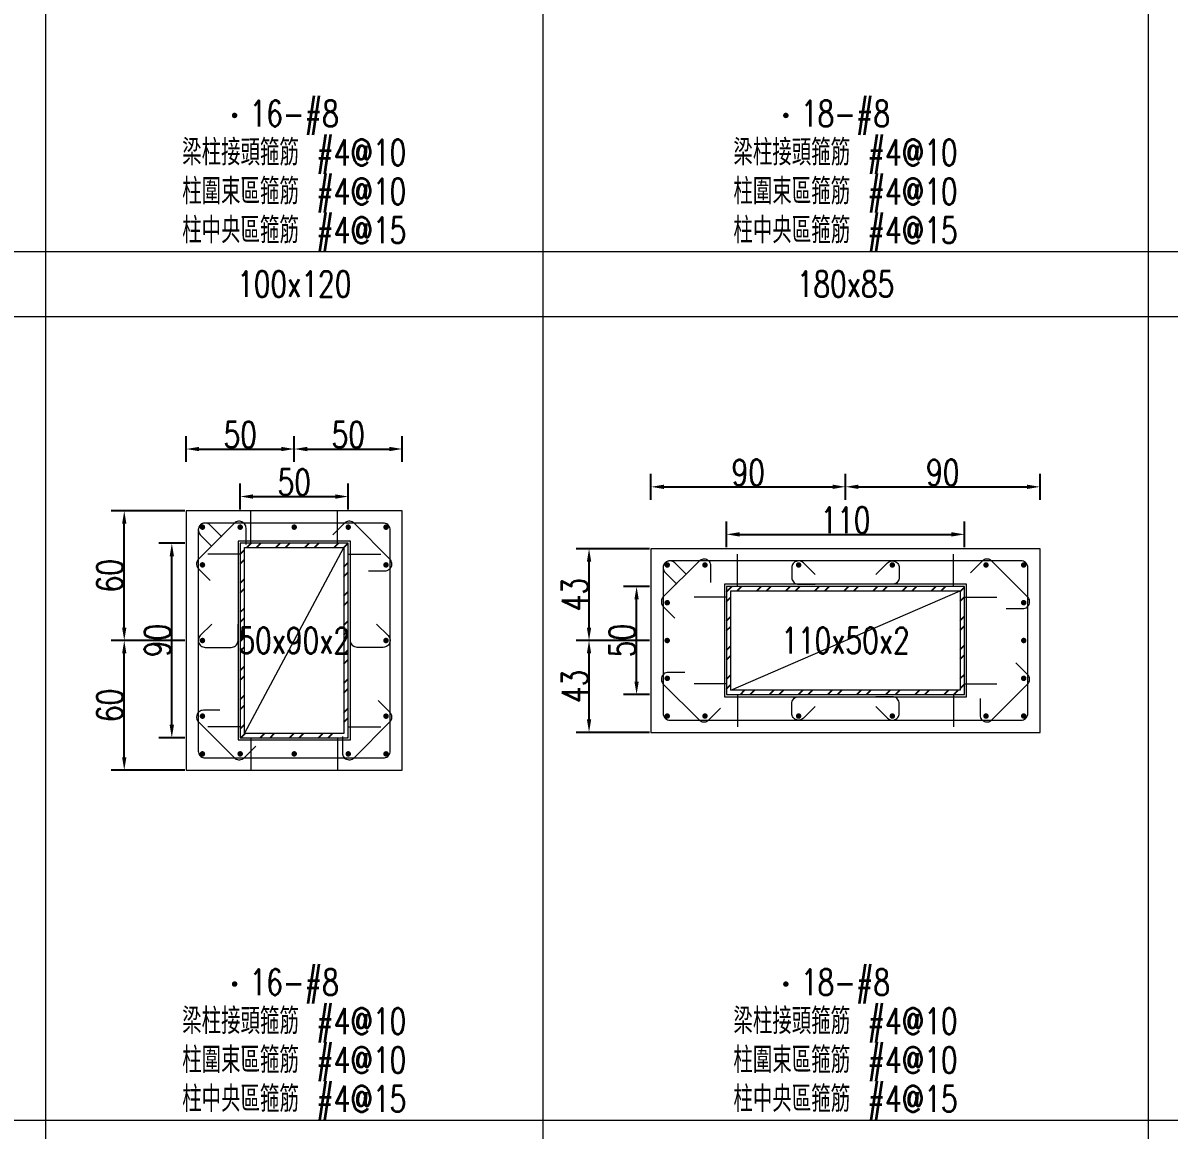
# Model space of a CAD drawing. Header units: millimetres. Extents: x 0 to 3905, y 0 to 8880.
# Drawn here: x 1440 to 1970, y 6055 to 6568 of the extents above; entities that cross this region are included whole.
import ezdxf
from ezdxf.enums import TextEntityAlignment as Align

# ---------------------------------------------------------------- set-up
doc = ezdxf.new("R2010")
doc.units = ezdxf.units.MM
doc.layers.get('DEFPOINTS').update_dxf_attribs({"color": 3})
for name, color, linetype in [('Hatch線', 6, 'Continuous'), ('主筋斷面', 2, 'Continuous'), ('文字-主筋根數', 7, 'Continuous'), ('文字-剪力筋 中央區', 7, 'Continuous'), ('文字-剪力筋-BC', 7, 'Continuous'), ('文字-剪力筋-圍束區', 7, 'Continuous'), ('文字-斷面尺寸', 7, 'Continuous'), ('文字-輔助字', 7, 'Continuous'), ('柱斷面線', 4, 'Continuous'), ('標註字', 4, 'Continuous'), ('箍筋線', 1, 'Continuous'), ('網格線', 7, 'Continuous'), ('鋼柱', 11, 'Continuous')]:
    doc.layers.add(name, color=color, linetype=linetype)
doc.styles.add('note', font='txt.shx', dxfattribs={"width": 0.75, "height": 12})
doc.styles.add('txt', font='txt.shx', dxfattribs={"height": 0.2, "bigfont": 'chineset.shx'})
doc.dimstyles.new('RCAD_DIM', dxfattribs={"dimtxt": 12, "dimasz": 6, "dimexe": 6, "dimexo": 0.625, "dimtad": 1, "dimdec": 0, "dimdsep": 46, "dimtxsty": 'note', "dimcen": 2.5, "dimclrd": 256, "dimclre": 256, "dimclrt": 256, "dimadec": 0, "dimazin": 0, "dimtfac": 1, "dimtmove": 0, "dimatfit": 3, "dimfxl": 0, "dimtolj": 1, "dimarcsym": 0})

# ---------------------------------------------------------------- blocks, each defined once
blk = doc.blocks.new('*D900')
at = {"layer": 'DEFPOINTS', "color": 0}
for p in [(1590, 6348.625), (1540, 6342), (1590, 6342)]:
    blk.add_point(p, dxfattribs=at)
at = {"layer": '標註字', "lineweight": -2}
for p, q in [((1540, 6342.625), (1540, 6354.625)), ((1590, 6342.625), (1590, 6354.625)), ((1546, 6348.625), (1584, 6348.625))]:
    blk.add_line(p, q, dxfattribs=at)
at = {"layer": '標註字'}
for points in [[(1546, 6349.625), (1546, 6347.625), (1540, 6348.625)], [(1584, 6347.625), (1584, 6349.625), (1590, 6348.625)]]:
    blk.add_solid(points, dxfattribs=at)
at = {"layer": '標註字', "insert": (1565, 6355.25), "char_height": 12, "attachment_point": 5, "style": 'note'}
blk.add_mtext('\\A1;50', dxfattribs=at)
blk = doc.blocks.new('*D901')
at = {"layer": 'DEFPOINTS', "color": 0}
for p in [(1508.375, 6327), (1515, 6327), (1515, 6237)]:
    blk.add_point(p, dxfattribs=at)
at = {"layer": '標註字', "lineweight": -2}
for p, q in [((1514.375, 6327), (1502.375, 6327)), ((1508.375, 6243), (1508.375, 6321)), ((1514.375, 6237), (1502.375, 6237))]:
    blk.add_line(p, q, dxfattribs=at)
at = {"layer": '標註字'}
for points in [[(1509.375, 6321), (1507.375, 6321), (1508.375, 6327)], [(1507.375, 6243), (1509.375, 6243), (1508.375, 6237)]]:
    blk.add_solid(points, dxfattribs=at)
at = {"layer": '標註字', "insert": (1501.75, 6282), "char_height": 12, "attachment_point": 5, "rotation": 90, "style": 'note'}
blk.add_mtext('\\A1;90', dxfattribs=at)
blk = doc.blocks.new('*D902')
at = {"layer": 'DEFPOINTS', "color": 0}
for p in [(1565, 6370.625), (1515, 6364), (1565, 6364)]:
    blk.add_point(p, dxfattribs=at)
at = {"layer": '標註字', "lineweight": -2}
for p, q in [((1515, 6364.625), (1515, 6376.625)), ((1565, 6364.625), (1565, 6376.625)), ((1521, 6370.625), (1559, 6370.625))]:
    blk.add_line(p, q, dxfattribs=at)
at = {"layer": '標註字'}
for points in [[(1521, 6371.625), (1521, 6369.625), (1515, 6370.625)], [(1559, 6369.625), (1559, 6371.625), (1565, 6370.625)]]:
    blk.add_solid(points, dxfattribs=at)
at = {"layer": '標註字', "insert": (1540, 6377.25), "char_height": 12, "attachment_point": 5, "style": 'note'}
blk.add_mtext('\\A1;50', dxfattribs=at)
blk = doc.blocks.new('*D903')
at = {"layer": 'DEFPOINTS', "color": 0}
for p in [(1615, 6370.625), (1565, 6364), (1615, 6364)]:
    blk.add_point(p, dxfattribs=at)
at = {"layer": '標註字', "lineweight": -2}
for p, q in [((1565, 6364.625), (1565, 6376.625)), ((1615, 6364.625), (1615, 6376.625)), ((1571, 6370.625), (1609, 6370.625))]:
    blk.add_line(p, q, dxfattribs=at)
at = {"layer": '標註字'}
for points in [[(1571, 6371.625), (1571, 6369.625), (1565, 6370.625)], [(1609, 6369.625), (1609, 6371.625), (1615, 6370.625)]]:
    blk.add_solid(points, dxfattribs=at)
at = {"layer": '標註字', "insert": (1590, 6377.25), "char_height": 12, "attachment_point": 5, "style": 'note'}
blk.add_mtext('\\A1;50', dxfattribs=at)
blk = doc.blocks.new('*D904')
at = {"layer": 'DEFPOINTS', "color": 0}
for p in [(1486.375, 6282), (1515, 6282), (1515, 6222)]:
    blk.add_point(p, dxfattribs=at)
at = {"layer": '標註字', "lineweight": -2}
for p, q in [((1514.375, 6282), (1480.375, 6282)), ((1486.375, 6228), (1486.375, 6276)), ((1514.375, 6222), (1480.375, 6222))]:
    blk.add_line(p, q, dxfattribs=at)
at = {"layer": '標註字'}
for points in [[(1487.375, 6276), (1485.375, 6276), (1486.375, 6282)], [(1485.375, 6228), (1487.375, 6228), (1486.375, 6222)]]:
    blk.add_solid(points, dxfattribs=at)
at = {"layer": '標註字', "insert": (1479.75, 6252), "char_height": 12, "attachment_point": 5, "rotation": 90, "style": 'note'}
blk.add_mtext('\\A1;60', dxfattribs=at)
blk = doc.blocks.new('*D905')
at = {"layer": 'DEFPOINTS', "color": 0}
for p in [(1486.375, 6342), (1515, 6342), (1515, 6282)]:
    blk.add_point(p, dxfattribs=at)
at = {"layer": '標註字', "lineweight": -2}
for p, q in [((1514.375, 6342), (1480.375, 6342)), ((1486.375, 6288), (1486.375, 6336)), ((1514.375, 6282), (1480.375, 6282))]:
    blk.add_line(p, q, dxfattribs=at)
at = {"layer": '標註字'}
for points in [[(1487.375, 6336), (1485.375, 6336), (1486.375, 6342)], [(1485.375, 6288), (1487.375, 6288), (1486.375, 6282)]]:
    blk.add_solid(points, dxfattribs=at)
at = {"layer": '標註字', "insert": (1479.75, 6312), "char_height": 12, "attachment_point": 5, "rotation": 90, "style": 'note'}
blk.add_mtext('\\A1;60', dxfattribs=at)
blk = doc.blocks.new('Circle_Filled')
at = {"const_width": 0.5}
blk.add_lwpolyline([(-0.25, 0, 1), (0.25, 0, 1)], format="xyb", close=True, dxfattribs=at)
blk = doc.blocks.new('*D1032')
at = {"layer": 'DEFPOINTS', "color": 0}
for p in [(1875, 6331.125), (1765, 6324.5), (1875, 6324.5)]:
    blk.add_point(p, dxfattribs=at)
at = {"layer": '標註字', "lineweight": -2}
for p, q in [((1765, 6325.125), (1765, 6337.125)), ((1875, 6325.125), (1875, 6337.125)), ((1771, 6331.125), (1869, 6331.125))]:
    blk.add_line(p, q, dxfattribs=at)
at = {"layer": '標註字'}
for points in [[(1771, 6332.125), (1771, 6330.125), (1765, 6331.125)], [(1869, 6330.125), (1869, 6332.125), (1875, 6331.125)]]:
    blk.add_solid(points, dxfattribs=at)
at = {"layer": '標註字', "insert": (1820, 6337.75), "char_height": 12, "attachment_point": 5, "style": 'note'}
blk.add_mtext('\\A1;110', dxfattribs=at)
blk = doc.blocks.new('*D1033')
at = {"layer": 'DEFPOINTS', "color": 0}
for p in [(1723.375, 6307), (1730, 6307), (1730, 6257)]:
    blk.add_point(p, dxfattribs=at)
at = {"layer": '標註字', "lineweight": -2}
for p, q in [((1729.375, 6307), (1717.375, 6307)), ((1723.375, 6263), (1723.375, 6301)), ((1729.375, 6257), (1717.375, 6257))]:
    blk.add_line(p, q, dxfattribs=at)
at = {"layer": '標註字'}
for points in [[(1724.375, 6301), (1722.375, 6301), (1723.375, 6307)], [(1722.375, 6263), (1724.375, 6263), (1723.375, 6257)]]:
    blk.add_solid(points, dxfattribs=at)
at = {"layer": '標註字', "insert": (1716.75, 6282), "char_height": 12, "attachment_point": 5, "rotation": 90, "style": 'note'}
blk.add_mtext('\\A1;50', dxfattribs=at)
blk = doc.blocks.new('*D1034')
at = {"layer": 'DEFPOINTS', "color": 0}
for p in [(1820, 6353.125), (1730, 6346.5), (1820, 6346.5)]:
    blk.add_point(p, dxfattribs=at)
at = {"layer": '標註字', "lineweight": -2}
for p, q in [((1730, 6347.125), (1730, 6359.125)), ((1820, 6347.125), (1820, 6359.125)), ((1736, 6353.125), (1814, 6353.125))]:
    blk.add_line(p, q, dxfattribs=at)
at = {"layer": '標註字'}
for points in [[(1736, 6354.125), (1736, 6352.125), (1730, 6353.125)], [(1814, 6352.125), (1814, 6354.125), (1820, 6353.125)]]:
    blk.add_solid(points, dxfattribs=at)
at = {"layer": '標註字', "insert": (1775, 6359.75), "char_height": 12, "attachment_point": 5, "style": 'note'}
blk.add_mtext('\\A1;90', dxfattribs=at)
blk = doc.blocks.new('*D1035')
at = {"layer": 'DEFPOINTS', "color": 0}
for p in [(1910, 6353.125), (1820, 6346.5), (1910, 6346.5)]:
    blk.add_point(p, dxfattribs=at)
at = {"layer": '標註字', "lineweight": -2}
for p, q in [((1820, 6347.125), (1820, 6359.125)), ((1910, 6347.125), (1910, 6359.125)), ((1826, 6353.125), (1904, 6353.125))]:
    blk.add_line(p, q, dxfattribs=at)
at = {"layer": '標註字'}
for points in [[(1826, 6354.125), (1826, 6352.125), (1820, 6353.125)], [(1904, 6352.125), (1904, 6354.125), (1910, 6353.125)]]:
    blk.add_solid(points, dxfattribs=at)
at = {"layer": '標註字', "insert": (1865, 6359.75), "char_height": 12, "attachment_point": 5, "style": 'note'}
blk.add_mtext('\\A1;90', dxfattribs=at)
blk = doc.blocks.new('*D1036')
at = {"layer": 'DEFPOINTS', "color": 0}
for p in [(1701.375, 6282), (1730, 6282), (1730, 6239.5)]:
    blk.add_point(p, dxfattribs=at)
at = {"layer": '標註字', "lineweight": -2}
for p, q in [((1729.375, 6282), (1695.375, 6282)), ((1701.375, 6245.5), (1701.375, 6276)), ((1729.375, 6239.5), (1695.375, 6239.5))]:
    blk.add_line(p, q, dxfattribs=at)
at = {"layer": '標註字'}
for points in [[(1702.375, 6276), (1700.375, 6276), (1701.375, 6282)], [(1700.375, 6245.5), (1702.375, 6245.5), (1701.375, 6239.5)]]:
    blk.add_solid(points, dxfattribs=at)
at = {"layer": '標註字', "insert": (1694.75, 6260.75), "char_height": 12, "attachment_point": 5, "rotation": 90, "style": 'note'}
blk.add_mtext('\\A1;43', dxfattribs=at)
blk = doc.blocks.new('*D1037')
at = {"layer": 'DEFPOINTS', "color": 0}
for p in [(1701.375, 6324.5), (1730, 6324.5), (1730, 6282)]:
    blk.add_point(p, dxfattribs=at)
at = {"layer": '標註字', "lineweight": -2}
for p, q in [((1729.375, 6324.5), (1695.375, 6324.5)), ((1701.375, 6288), (1701.375, 6318.5)), ((1729.375, 6282), (1695.375, 6282))]:
    blk.add_line(p, q, dxfattribs=at)
at = {"layer": '標註字'}
for points in [[(1702.375, 6318.5), (1700.375, 6318.5), (1701.375, 6324.5)], [(1700.375, 6288), (1702.375, 6288), (1701.375, 6282)]]:
    blk.add_solid(points, dxfattribs=at)
at = {"layer": '標註字', "insert": (1694.75, 6303.25), "char_height": 12, "attachment_point": 5, "rotation": 90, "style": 'note'}
blk.add_mtext('\\A1;43', dxfattribs=at)

msp = doc.modelspace()

# ---------------------------------------------------------------- hatches: boundary and pattern name
at = {"layer": 'Hatch線'}
h = msp.add_hatch(dxfattribs=at)
h.set_pattern_fill('ANSI32', color=256, style=0)
h.paths.add_polyline_path([(1540, 6237), (1590, 6237), (1590, 6327), (1540, 6327)], flags=17)
h.paths.add_polyline_path([(1542, 6239), (1542, 6325), (1588, 6325), (1588, 6239)])
h = msp.add_hatch(dxfattribs=at)
h.set_pattern_fill('ANSI32', color=256, style=0)
h.paths.add_polyline_path([(1765, 6257), (1875, 6257), (1875, 6307), (1765, 6307)], flags=17)
h.paths.add_polyline_path([(1767, 6259), (1767, 6305), (1873, 6305), (1873, 6259)])

# ---------------------------------------------------------------- linework, layer by layer
at = {"layer": 'DEFPOINTS', "lineweight": 5}
for points in [[(1545, 6327), (1545, 6342)], [(1585, 6327), (1585, 6342)], [(1540, 6236), (1591, 6236), (1591, 6328), (1539, 6328), (1539, 6236), (1540, 6236)], [(1540, 6322), (1525, 6322)], [(1542, 6239), (1588, 6325)], [(1590, 6322), (1605, 6322)], [(1770, 6307), (1770, 6322)], [(1870, 6307), (1870, 6322)], [(1765, 6256), (1876, 6256), (1876, 6308), (1764, 6308), (1764, 6256), (1765, 6256)], [(1767, 6259), (1873, 6305)], [(1765, 6302), (1750, 6302)], [(1875, 6302), (1890, 6302)], [(1765, 6262), (1750, 6262)], [(1875, 6262), (1890, 6262)], [(1770, 6257), (1770, 6242)], [(1870, 6257), (1870, 6242)], [(1540, 6242), (1525, 6242)], [(1590, 6242), (1605, 6242)], [(1545, 6237), (1545, 6222)], [(1585, 6237), (1585, 6222)]]:
    msp.add_lwpolyline(points, dxfattribs=at)
at = {"layer": '柱斷面線', "lineweight": 5}
for points in [[(1515, 6222), (1615, 6222), (1615, 6342), (1515, 6342), (1515, 6222)], [(1730, 6239.5), (1910, 6239.5), (1910, 6324.5), (1730, 6324.5), (1730, 6239.5)]]:
    msp.add_lwpolyline(points, dxfattribs=at)
at = {"layer": '箍筋線', "lineweight": 5}
for points in [[(1542.73, 6326.39), (1542.73, 6334.01), (1542.68, 6334.54), (1542.55, 6335.06), (1542.33, 6335.55), (1542.03, 6335.99), (1541.67, 6336.38), (1541.24, 6336.7), (1540.77, 6336.94), (1540.26, 6337.11), (1539.73, 6337.18), (1539.2, 6337.17), (1538.67, 6337.06), (1538.17, 6336.87), (1537.71, 6336.6), (1537.31, 6336.26), (1520.74, 6319.69), (1520.39, 6319.27), (1520.11, 6318.79), (1519.92, 6318.27), (1519.83, 6317.73), (1519.83, 6317.17), (1519.92, 6316.63), (1520.11, 6316.11), (1520.39, 6315.63), (1520.74, 6315.2), (1526.13, 6309.82)], [(1531.44, 6330.05), (1526.06, 6335.44), (1525.65, 6335.78), (1525.19, 6336.05), (1524.69, 6336.24), (1524.17, 6336.35), (1523.63, 6336.36), (1523.1, 6336.29), (1522.59, 6336.12), (1522.12, 6335.88), (1521.69, 6335.56), (1521.33, 6335.17), (1521.03, 6334.73), (1520.81, 6334.24), (1520.68, 6333.72), (1520.63, 6333.19), (1520.63, 6230.81), (1520.68, 6230.26), (1520.83, 6229.72), (1521.06, 6229.22), (1521.38, 6228.77), (1521.77, 6228.38), (1522.22, 6228.06), (1522.72, 6227.83), (1523.26, 6227.68), (1523.81, 6227.63), (1606.19, 6227.63), (1606.74, 6227.68), (1607.28, 6227.83), (1607.78, 6228.06), (1608.23, 6228.38), (1608.62, 6228.77), (1608.94, 6229.22), (1609.17, 6229.72), (1609.32, 6230.26), (1609.37, 6230.81), (1609.37, 6333.19), (1609.32, 6333.74), (1609.17, 6334.28), (1608.94, 6334.78), (1608.62, 6335.23), (1608.23, 6335.62), (1607.78, 6335.94), (1607.28, 6336.17), (1606.74, 6336.32), (1606.19, 6336.37), (1523.81, 6336.37), (1523.28, 6336.32), (1522.76, 6336.19), (1522.27, 6335.97), (1521.83, 6335.67), (1521.44, 6335.31), (1521.12, 6334.88), (1520.88, 6334.41), (1520.71, 6333.9), (1520.64, 6333.37), (1520.65, 6332.83), (1520.76, 6332.31), (1520.95, 6331.81), (1521.22, 6331.35), (1521.56, 6330.94), (1526.95, 6325.56)], [(1599.39, 6314.27), (1607.01, 6314.27), (1607.54, 6314.32), (1608.06, 6314.45), (1608.55, 6314.67), (1608.99, 6314.97), (1609.38, 6315.33), (1609.7, 6315.76), (1609.94, 6316.23), (1610.11, 6316.74), (1610.18, 6317.27), (1610.17, 6317.8), (1610.06, 6318.33), (1609.87, 6318.83), (1609.6, 6319.29), (1609.26, 6319.69), (1592.69, 6336.26), (1592.27, 6336.61), (1591.79, 6336.89), (1591.27, 6337.08), (1590.73, 6337.17), (1590.17, 6337.17), (1589.63, 6337.08), (1589.11, 6336.89), (1588.63, 6336.61), (1588.2, 6336.26), (1582.82, 6330.87)], [(1757.73, 6308.89), (1757.73, 6316.51), (1757.68, 6317.04), (1757.55, 6317.56), (1757.33, 6318.05), (1757.03, 6318.49), (1756.67, 6318.88), (1756.24, 6319.2), (1755.77, 6319.44), (1755.26, 6319.61), (1754.73, 6319.68), (1754.2, 6319.67), (1753.67, 6319.56), (1753.17, 6319.37), (1752.71, 6319.1), (1752.31, 6318.76), (1735.74, 6302.19), (1735.39, 6301.77), (1735.11, 6301.29), (1734.92, 6300.77), (1734.83, 6300.23), (1734.83, 6299.67), (1734.92, 6299.13), (1735.11, 6298.61), (1735.39, 6298.13), (1735.74, 6297.7), (1741.13, 6292.32)], [(1746.44, 6312.55), (1741.06, 6317.94), (1740.65, 6318.28), (1740.19, 6318.55), (1739.69, 6318.74), (1739.17, 6318.85), (1738.63, 6318.86), (1738.1, 6318.79), (1737.59, 6318.62), (1737.12, 6318.38), (1736.69, 6318.06), (1736.33, 6317.67), (1736.03, 6317.23), (1735.81, 6316.74), (1735.68, 6316.22), (1735.64, 6315.69), (1735.64, 6248.31), (1735.68, 6247.76), (1735.83, 6247.22), (1736.06, 6246.72), (1736.38, 6246.27), (1736.77, 6245.88), (1737.22, 6245.56), (1737.72, 6245.33), (1738.26, 6245.18), (1738.81, 6245.13), (1901.19, 6245.13), (1901.74, 6245.18), (1902.28, 6245.33), (1902.78, 6245.56), (1903.23, 6245.88), (1903.62, 6246.27), (1903.94, 6246.72), (1904.17, 6247.22), (1904.32, 6247.76), (1904.36, 6248.31), (1904.36, 6315.69), (1904.32, 6316.24), (1904.17, 6316.78), (1903.94, 6317.28), (1903.62, 6317.73), (1903.23, 6318.12), (1902.78, 6318.44), (1902.28, 6318.67), (1901.74, 6318.82), (1901.19, 6318.87), (1738.81, 6318.87), (1738.28, 6318.82), (1737.76, 6318.69), (1737.27, 6318.47), (1736.83, 6318.17), (1736.44, 6317.81), (1736.12, 6317.38), (1735.88, 6316.91), (1735.71, 6316.4), (1735.64, 6315.87), (1735.65, 6315.33), (1735.76, 6314.81), (1735.95, 6314.31), (1736.22, 6313.85), (1736.56, 6313.44), (1741.95, 6308.06)], [(1805.97, 6312.55), (1800.58, 6317.94), (1800.17, 6318.28), (1799.71, 6318.55), (1799.21, 6318.74), (1798.69, 6318.85), (1798.16, 6318.86), (1797.63, 6318.79), (1797.12, 6318.62), (1796.64, 6318.38), (1796.22, 6318.06), (1795.85, 6317.67), (1795.55, 6317.23), (1795.34, 6316.74), (1795.2, 6316.22), (1795.16, 6315.69), (1795.16, 6311.17), (1795.21, 6310.62), (1795.35, 6310.09), (1795.58, 6309.59), (1795.9, 6309.13), (1796.29, 6308.74), (1796.75, 6308.43), (1797.25, 6308.19), (1797.78, 6308.05), (1798.33, 6308), (1805.95, 6308)], [(1834.03, 6312.55), (1839.42, 6317.94), (1839.83, 6318.28), (1840.29, 6318.55), (1840.79, 6318.74), (1841.31, 6318.85), (1841.84, 6318.86), (1842.37, 6318.79), (1842.88, 6318.62), (1843.36, 6318.38), (1843.78, 6318.06), (1844.15, 6317.67), (1844.45, 6317.23), (1844.66, 6316.74), (1844.8, 6316.22), (1844.84, 6315.69), (1844.84, 6311.17), (1844.79, 6310.62), (1844.65, 6310.09), (1844.42, 6309.59), (1844.1, 6309.13), (1843.71, 6308.74), (1843.25, 6308.43), (1842.75, 6308.19), (1842.22, 6308.05), (1841.67, 6308), (1834.05, 6308)], [(1894.39, 6296.77), (1902.01, 6296.77), (1902.54, 6296.82), (1903.06, 6296.95), (1903.55, 6297.17), (1903.99, 6297.47), (1904.38, 6297.83), (1904.7, 6298.26), (1904.94, 6298.73), (1905.11, 6299.24), (1905.18, 6299.77), (1905.17, 6300.3), (1905.06, 6300.83), (1904.87, 6301.33), (1904.6, 6301.79), (1904.26, 6302.19), (1887.69, 6318.76), (1887.27, 6319.11), (1886.79, 6319.39), (1886.27, 6319.58), (1885.73, 6319.67), (1885.17, 6319.67), (1884.63, 6319.58), (1884.11, 6319.39), (1883.63, 6319.11), (1883.2, 6318.76), (1877.82, 6313.37)], [(1526.95, 6289.63), (1521.56, 6284.25), (1521.22, 6283.84), (1520.95, 6283.38), (1520.76, 6282.88), (1520.65, 6282.36), (1520.64, 6281.82), (1520.71, 6281.29), (1520.88, 6280.78), (1521.12, 6280.31), (1521.44, 6279.88), (1521.83, 6279.52), (1522.27, 6279.22), (1522.76, 6279), (1523.28, 6278.87), (1523.81, 6278.83), (1535.83, 6278.83), (1536.38, 6278.87), (1536.91, 6279.02), (1537.41, 6279.25), (1537.87, 6279.57), (1538.26, 6279.96), (1538.57, 6280.41), (1538.81, 6280.91), (1538.95, 6281.45), (1539, 6282), (1539, 6289.62)], [(1603.05, 6289.63), (1608.44, 6284.25), (1608.78, 6283.84), (1609.05, 6283.38), (1609.24, 6282.88), (1609.35, 6282.36), (1609.36, 6281.82), (1609.29, 6281.29), (1609.12, 6280.78), (1608.88, 6280.31), (1608.56, 6279.88), (1608.17, 6279.52), (1607.73, 6279.22), (1607.24, 6279), (1606.72, 6278.87), (1606.19, 6278.83), (1594.17, 6278.83), (1593.62, 6278.87), (1593.09, 6279.02), (1592.59, 6279.25), (1592.13, 6279.57), (1591.74, 6279.96), (1591.43, 6280.41), (1591.19, 6280.91), (1591.05, 6281.45), (1591, 6282), (1591, 6289.62)], [(1745.61, 6267.23), (1737.99, 6267.23), (1737.46, 6267.18), (1736.94, 6267.05), (1736.45, 6266.83), (1736.01, 6266.53), (1735.62, 6266.17), (1735.3, 6265.74), (1735.06, 6265.27), (1734.89, 6264.76), (1734.82, 6264.23), (1734.83, 6263.7), (1734.94, 6263.17), (1735.13, 6262.67), (1735.4, 6262.21), (1735.74, 6261.81), (1752.31, 6245.24), (1752.73, 6244.89), (1753.21, 6244.61), (1753.73, 6244.42), (1754.27, 6244.33), (1754.83, 6244.33), (1755.37, 6244.42), (1755.89, 6244.61), (1756.37, 6244.89), (1756.8, 6245.24), (1762.18, 6250.63)], [(1882.27, 6255.11), (1882.27, 6247.49), (1882.32, 6246.96), (1882.45, 6246.44), (1882.67, 6245.95), (1882.97, 6245.51), (1883.33, 6245.12), (1883.76, 6244.8), (1884.23, 6244.56), (1884.74, 6244.39), (1885.27, 6244.32), (1885.8, 6244.33), (1886.33, 6244.44), (1886.83, 6244.63), (1887.29, 6244.9), (1887.69, 6245.24), (1904.26, 6261.81), (1904.61, 6262.23), (1904.89, 6262.71), (1905.08, 6263.23), (1905.17, 6263.77), (1905.17, 6264.33), (1905.08, 6264.87), (1904.89, 6265.39), (1904.61, 6265.87), (1904.26, 6266.3), (1898.87, 6271.68)], [(1587.27, 6237.61), (1587.27, 6229.99), (1587.32, 6229.46), (1587.45, 6228.94), (1587.67, 6228.45), (1587.97, 6228.01), (1588.33, 6227.62), (1588.76, 6227.3), (1589.23, 6227.06), (1589.74, 6226.89), (1590.27, 6226.82), (1590.8, 6226.83), (1591.33, 6226.94), (1591.83, 6227.13), (1592.29, 6227.4), (1592.69, 6227.74), (1609.26, 6244.31), (1609.61, 6244.73), (1609.89, 6245.21), (1610.08, 6245.73), (1610.17, 6246.27), (1610.17, 6246.83), (1610.08, 6247.37), (1609.89, 6247.89), (1609.61, 6248.37), (1609.26, 6248.8), (1603.87, 6254.18)], [(1805.97, 6251.45), (1800.58, 6246.06), (1800.17, 6245.72), (1799.71, 6245.45), (1799.21, 6245.26), (1798.69, 6245.15), (1798.16, 6245.14), (1797.63, 6245.21), (1797.12, 6245.38), (1796.64, 6245.62), (1796.22, 6245.94), (1795.85, 6246.33), (1795.55, 6246.77), (1795.34, 6247.26), (1795.2, 6247.78), (1795.16, 6248.31), (1795.16, 6252.83), (1795.21, 6253.38), (1795.35, 6253.91), (1795.58, 6254.41), (1795.9, 6254.87), (1796.29, 6255.26), (1796.75, 6255.57), (1797.25, 6255.81), (1797.78, 6255.95), (1798.33, 6256), (1805.95, 6256)], [(1834.03, 6251.45), (1839.42, 6246.06), (1839.83, 6245.72), (1840.29, 6245.45), (1840.79, 6245.26), (1841.31, 6245.15), (1841.84, 6245.14), (1842.37, 6245.21), (1842.88, 6245.38), (1843.36, 6245.62), (1843.78, 6245.94), (1844.15, 6246.33), (1844.45, 6246.77), (1844.66, 6247.26), (1844.8, 6247.78), (1844.84, 6248.31), (1844.84, 6252.83), (1844.79, 6253.38), (1844.65, 6253.91), (1844.42, 6254.41), (1844.1, 6254.87), (1843.71, 6255.26), (1843.25, 6255.57), (1842.75, 6255.81), (1842.22, 6255.95), (1841.67, 6256), (1834.05, 6256)], [(1530.61, 6249.73), (1522.99, 6249.73), (1522.46, 6249.68), (1521.94, 6249.55), (1521.45, 6249.33), (1521.01, 6249.03), (1520.62, 6248.67), (1520.3, 6248.24), (1520.06, 6247.77), (1519.89, 6247.26), (1519.82, 6246.73), (1519.83, 6246.2), (1519.94, 6245.67), (1520.13, 6245.17), (1520.4, 6244.71), (1520.74, 6244.31), (1537.31, 6227.74), (1537.73, 6227.39), (1538.21, 6227.11), (1538.73, 6226.92), (1539.27, 6226.83), (1539.83, 6226.83), (1540.37, 6226.92), (1540.89, 6227.11), (1541.37, 6227.39), (1541.8, 6227.74), (1547.18, 6233.13)]]:
    msp.add_lwpolyline(points, dxfattribs=at)
at = {"layer": '網格線', "lineweight": 5}
for points in [[(1450, 6834), (1450, 6462)], [(1680, 6834), (1680, 6462)], [(1960, 6834), (1960, 6462)], [(1180, 6462), (1450, 6462)], [(1450, 6462), (1680, 6462)], [(1450, 6462), (1450, 6432)], [(1680, 6462), (1960, 6462)], [(1680, 6462), (1680, 6432)], [(1960, 6462), (2220, 6462)], [(1960, 6462), (1960, 6432)], [(1180, 6432), (1450, 6432)], [(1450, 6432), (1680, 6432)], [(1450, 6432), (1450, 6060)], [(1680, 6432), (1960, 6432)], [(1680, 6432), (1680, 6060)], [(1960, 6432), (2220, 6432)], [(1960, 6432), (1960, 6060)], [(1180, 6060), (1450, 6060)], [(1450, 6060), (1680, 6060)], [(1450, 6060), (1450, 6030)], [(1680, 6060), (1960, 6060)], [(1680, 6060), (1680, 6030)], [(1960, 6060), (2220, 6060)], [(1960, 6060), (1960, 6030)]]:
    msp.add_lwpolyline(points, dxfattribs=at)
at = {"layer": '鋼柱', "lineweight": 5}
for points in [[(1540, 6237), (1590, 6237), (1590, 6327), (1540, 6327), (1540, 6237)], [(1542, 6239), (1542, 6325), (1588, 6325), (1588, 6239), (1542, 6239)], [(1765, 6257), (1875, 6257), (1875, 6307), (1765, 6307), (1765, 6257)], [(1767, 6259), (1767, 6305), (1873, 6305), (1873, 6259), (1767, 6259)]]:
    msp.add_lwpolyline(points, dxfattribs=at)

# ---------------------------------------------------------------- block references
at = {"layer": '主筋斷面', "lineweight": 5, "xscale": 2.539999961853027, "yscale": 2.539999961853027}
for p in [(1537.42, 6525), (1792.42, 6525), (1522.54, 6334.46), (1540, 6334.46), (1565, 6334.46), (1590, 6334.46), (1607.46, 6334.46), (1522.54, 6317), (1607.46, 6317), (1737.54, 6316.96), (1755, 6316.96), (1798.33, 6316.96), (1841.67, 6316.96), (1885, 6316.96), (1902.46, 6316.96), (1737.54, 6299.5), (1902.46, 6299.5), (1522.54, 6282), (1607.46, 6282), (1737.54, 6282), (1902.46, 6282), (1737.54, 6264.5), (1902.46, 6264.5), (1522.54, 6247), (1607.46, 6247), (1737.54, 6247.04), (1755, 6247.04), (1798.33, 6247.04), (1841.67, 6247.04), (1885, 6247.04), (1902.46, 6247.04), (1522.54, 6229.54), (1540, 6229.54), (1565, 6229.54), (1590, 6229.54), (1607.46, 6229.54), (1537.42, 6123), (1792.42, 6123)]:
    msp.add_blockref('Circle_Filled', p, dxfattribs=at)

# ---------------------------------------------------------------- texts
at = {"layer": '文字-主筋根數', "style": 'txt', "width": 0.75}
for s, p in [('16-#8', (1565, 6525)), ('18-#8', (1820, 6525)), ('16-#8', (1565, 6123)), ('18-#8', (1820, 6123))]:
    msp.add_text(s, height=12, dxfattribs=at).set_placement(p, align=Align.MIDDLE)
at = {"layer": '文字-剪力筋 中央區', "style": 'txt', "width": 0.75}
for p in [(1565, 6471), (1820, 6471), (1565, 6069), (1820, 6069)]:
    msp.add_text('柱中央區箍筋 #4@15', height=12, dxfattribs=at).set_placement(p, align=Align.MIDDLE)
at = {"layer": '文字-剪力筋-BC', "style": 'txt', "width": 0.75}
for p in [(1565, 6507), (1820, 6507), (1565, 6105), (1820, 6105)]:
    msp.add_text('梁柱接頭箍筋 #4@10', height=12, dxfattribs=at).set_placement(p, align=Align.MIDDLE)
at = {"layer": '文字-剪力筋-圍束區', "style": 'txt', "width": 0.75}
for p in [(1565, 6489), (1820, 6489), (1565, 6087), (1820, 6087)]:
    msp.add_text('柱圍束區箍筋 #4@10', height=12, dxfattribs=at).set_placement(p, align=Align.MIDDLE)
at = {"layer": '文字-斷面尺寸', "style": 'txt', "width": 0.75}
for s, p in [('100x120', (1565, 6447)), ('180x85', (1820, 6447))]:
    msp.add_text(s, height=12, dxfattribs=at).set_placement(p, align=Align.MIDDLE)
at = {"layer": '文字-輔助字', "style": 'txt', "width": 0.75}
for s, p in [('50x90x2', (1565, 6282)), ('110x50x2', (1820, 6282))]:
    msp.add_text(s, height=12, dxfattribs=at).set_placement(p, align=Align.MIDDLE)

# ---------------------------------------------------------------- dimensions: what is measured, and where the dimension line sits
at = {"layer": '標註字'}
for base, p1, p2, picture, middle in [((1565, 6370.62), (1515, 6364), (1565, 6364), '*D902', (1540, 6377.25)), ((1615, 6370.62), (1565, 6364), (1615, 6364), '*D903', (1590, 6377.25)), ((1820, 6353.12), (1730, 6346.5), (1820, 6346.5), '*D1034', (1775, 6359.75)), ((1910, 6353.12), (1820, 6346.5), (1910, 6346.5), '*D1035', (1865, 6359.75)), ((1590, 6348.62), (1540, 6342), (1590, 6342), '*D900', (1565, 6355.25)), ((1875, 6331.12), (1765, 6324.5), (1875, 6324.5), '*D1032', (1820, 6337.75))]:
    dim = msp.add_linear_dim(base=base, p1=p1, p2=p2, dimstyle='RCAD_DIM', dxfattribs=at)
    dim.commit()
    dim.dimension.update_dxf_attribs({"geometry": picture, "text_midpoint": middle})
for base, p1, p2, picture, middle in [((1486.38, 6342), (1515, 6282), (1515, 6342), '*D905', (1479.75, 6312)), ((1508.38, 6327), (1515, 6237), (1515, 6327), '*D901', (1501.75, 6282)), ((1701.375, 6324.5), (1730, 6282), (1730, 6324.5), '*D1037', (1694.75, 6303.25)), ((1723.38, 6307), (1730, 6257), (1730, 6307), '*D1033', (1716.75, 6282)), ((1486.38, 6282), (1515, 6222), (1515, 6282), '*D904', (1479.75, 6252)), ((1701.375, 6282), (1730, 6239.5), (1730, 6282), '*D1036', (1694.75, 6260.75))]:
    dim = msp.add_linear_dim(base=base, p1=p1, p2=p2, angle=90, dimstyle='RCAD_DIM', dxfattribs=at)
    dim.commit()
    dim.dimension.update_dxf_attribs({"geometry": picture, "text_midpoint": middle})

doc.saveas('drawing.dxf')
